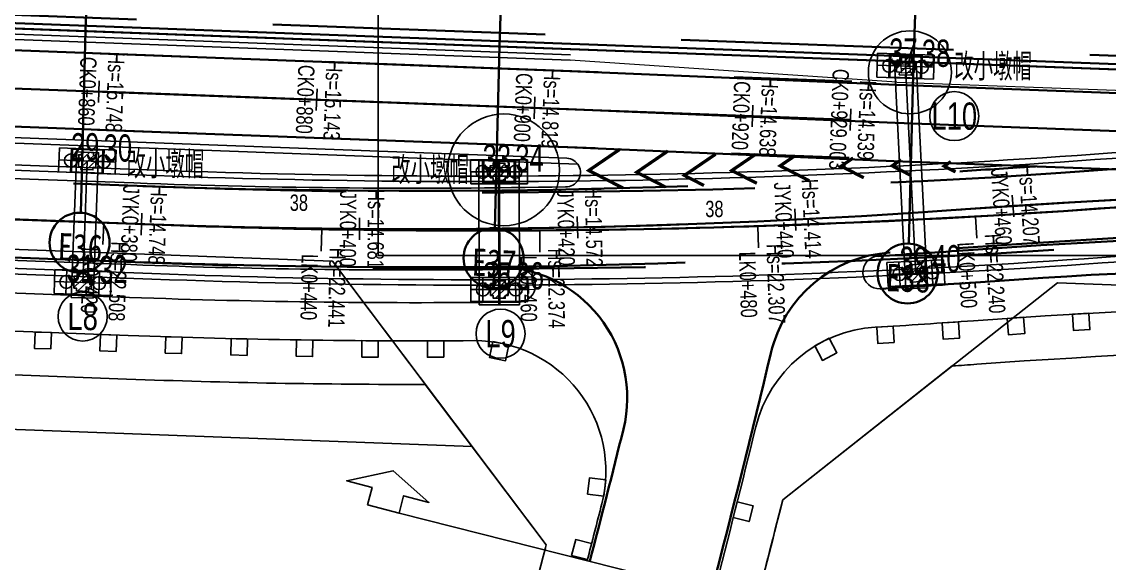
# Model space of a CAD drawing. Extents: x 0 to 558779, y 0 to 2762081.
# Drawn here: x 520279.3 to 520379.1, y 2757562.4 to 2757612.1 of the extents above; entities that cross this region are included whole.
import ezdxf
from ezdxf.enums import TextEntityAlignment as Align

# ---------------------------------------------------------------- set-up
doc = ezdxf.new("R2010")
doc.units = 0
doc.header["$LTSCALE"] = 20
doc.linetypes.add('CENTER', pattern=[2, 1.25, -0.25, 0.25, -0.25])
doc.linetypes.add('HIDDEN', pattern=[0.375, 0.25, -0.125])
for name, color, linetype in [('B-标线', 8, 'Continuous'), ('B-标线 地面', 46, 'Continuous'), ('DL-中心线', 10, 'Continuous'), ('DL-人行道边线', 1, 'Continuous'), ('DL-树池', 110, 'Continuous'), ('DL-非机动车道边线', 6, 'Continuous'), ('L-主桥边线', 240, 'Continuous'), ('L-洛秀互通匝道边线', 140, 'Continuous'), ('L-脊线', 222, 'Continuous'), ('L-辅路绿化带', 3, 'Continuous'), ('QL-主线桥墩', 191, 'Continuous'), ('QL-分孔线', 4, 'Continuous'), ('QL-墩号', 6, 'Continuous'), ('QL-桥墩', 191, 'Continuous'), ('QL-桥跨数值', 6, 'Continuous'), ('RD-红线', 230, 'Continuous'), ('XW_C', 7, 'Continuous'), ('XW_JY-江城大道右辅路', 7, 'Continuous'), ('XW_L', 7, 'Continuous'), ('YD-G1', 3, 'Continuous'), ('主线墩中心线', 6, 'Continuous'), ('主线墩号', 1, 'Continuous'), ('分界线', 11, 'Continuous'), ('桩号-C', 7, 'Continuous'), ('桩号-JY-江城大道右辅路', 7, 'Continuous'), ('桩号-L', 7, 'Continuous'), ('设计高-C', 7, 'Continuous'), ('设计高-JY-江城大道右辅路', 7, 'Continuous'), ('设计高-L', 7, 'Continuous'), ('设计高-地面高-C', 7, 'Continuous'), ('设计高-地面高-JY-江城大道右辅路', 7, 'Continuous'), ('设计高-地面高-L', 7, 'Continuous')]:
    doc.layers.add(name, color=color, linetype=linetype)
doc.layers.add('中心线', color=6, linetype='CENTER', lineweight=15)
doc.layers.add('标注', color=3, linetype='Continuous', lineweight=15)
doc.layers.add('偏心', color=4, linetype='Continuous', plot=False)
doc.layers.add('坐标标注', color=6, linetype='Continuous', plot=False)
doc.styles.get("Standard").update_dxf_attribs({"font": 'fsdb_e.shx', "width": 0.7, "bigfont": 'hzdx.shx'})
doc.styles.add('仿宋', font='simfang_0.ttf', dxfattribs={"width": 0.8})

# ---------------------------------------------------------------- blocks, each defined once
blk = doc.blocks.new('shuchi02')
at = {"layer": 'DL-树池', "color": 3}
blk.add_lwpolyline([(-0.75, 0), (0.75, 0), (0.75, -1.5), (-0.75, -1.5)], close=True, dxfattribs=at)
blk = doc.blocks.new('(M2)单个柱式门架墩，2根桩1.2')
h = blk.add_hatch()
h.set_pattern_fill('ANSI31', color=3, scale=0.15)
h.set_pattern_definition([(45, (-0.45, 2.329062e-10), (-0.3367596045400932, 0.3367596045400933), [])])
h.paths.add_polyline_path([(-0.8000000000000074, -0.5500000000000407), (-0.8000000000000074, 0.5500000000000757), (-0.5500000000000145, 0.5500000000000757), (-0.5500000000000145, 0.8000000000000757), (0.5499999999999857, 0.8000000000000757), (0.5499999999999857, 0.5500000000000757), (0.7999999999999857, 0.5500000000000757), (0.7999999999999857, -0.5499999999999244), (0.5499999999999857, -0.5499999999999244), (0.5499999999999857, -0.7999999999999244), (-0.5500000000000148, -0.8000000000000406), (-0.5500000000000148, -0.5500000000000407)])
at = {"layer": 'QL-桥墩', "color": 1}
for p, q in [((-2.600000000093132, 1.100000000093132), (-2.600000000093132, -1.09999999962747)), ((-2.600000000093132, 1.100000000093132), (2.600000000093132, 1.100000000093132)), ((2.600000000093132, 1.100000000093132), (2.600000000093132, -1.09999999962747)), ((-2.600000000093132, -1.09999999962747), (2.600000000093132, -1.09999999962747))]:
    blk.add_line(p, q, dxfattribs=at)
at = {"layer": 'QL-桥墩', "color": 3, "linetype": 'CENTER'}
for p, q in [((-1.5, 1.100000000093132), (-1.5, -1.09999999962747)), ((1.5, 1.100000000093132), (1.5, -1.09999999962747)), ((-2.600000000093132, 0), (2.600000000093132, 0))]:
    blk.add_line(p, q, dxfattribs=at)
at = {"layer": 'QL-桥墩', "color": 1, "ltscale": 0.1}
blk.add_lwpolyline([(-0.8000000000000074, -0.5500000000000407), (-0.8000000000000074, 0.5500000000000757), (-0.5500000000000145, 0.5500000000000757), (-0.5500000000000145, 0.8000000000000757), (0.5499999999999857, 0.8000000000000757), (0.5499999999999857, 0.5500000000000757), (0.7999999999999857, 0.5500000000000757), (0.7999999999999857, -0.5499999999999244), (0.5499999999999857, -0.5499999999999244), (0.5499999999999857, -0.7999999999999244), (-0.5500000000000148, -0.7999999999999244), (-0.5500000000000148, -0.5500000000000407)], close=True, dxfattribs=at)
at = {"layer": 'QL-桥墩', "color": 3}
for centre in [(-1.5, 0), (1.5, 0)]:
    blk.add_circle(centre, 0.6, dxfattribs=at)
blk = doc.blocks.new('主线桥墩10.09')
at = {"layer": 'L-主桥边线', "lineweight": 35, "ltscale": 2, "flags": 128}
blk.add_lwpolyline([(2356.237745670893, -354.8033129773103), (3416.421099782805, -394.3038038150407)], dxfattribs=at)
at = {"layer": '主线墩中心线', "linetype": 'CENTER', "lineweight": 35}
for p, q in [((3264.945589007752, -371.648308233358), (3264.312639298733, -388.6365210516378)), ((3302.919241183729, -373.0631369929761), (3302.28629147471, -390.0513498112559)), ((3340.892893359705, -374.4779657525942), (3340.259943650686, -391.466178570874))]:
    blk.add_line(p, q, dxfattribs=at)
at = {"layer": '主线墩号', "lineweight": 35}
for p, q in [((3264.307718019933, -388.6364927012473), (3263.879499307368, -405.290046879556)), ((3302.28629147471, -390.0513498112559), (3301.858072762145, -406.7049039895646)), ((3340.259943650686, -391.466178570874), (3339.831724938122, -408.1197327491827))]:
    blk.add_line(p, q, dxfattribs=at)
for centre in [(3263.777099180501, -408.0381397115997), (3301.755672635278, -409.4529968216083), (3339.729324811255, -410.8678255812263)]:
    blk.add_circle(centre, 2.75, dxfattribs=at)
at = {"layer": '主线墩号', "lineweight": 35, "style": '仿宋', "width": 0.8}
for s, p in [('E36', (3263.837507162069, -408.475543922279)), ('E37', (3301.816080616845, -409.8904010322875)), ('E38', (3339.789732792822, -411.3052297919057))]:
    blk.add_text(s, height=2.499999999999999, rotation=357.8660175388908, dxfattribs=at).set_placement(p, align=Align.MIDDLE_CENTER)

msp = doc.modelspace()

# ---------------------------------------------------------------- linework, layer by layer
at = {"layer": 'B-标线', "linetype": 'HIDDEN', "lineweight": 35, "ltscale": 5}
for p, q in [((519932.4772340774, 2757622.398377213), (520355.4842262813, 2757606.637911105)), ((519932.2166077269, 2757615.40323076), (520355.2235999308, 2757599.642764652))]:
    msp.add_line(p, q, dxfattribs=at)
at = {"layer": 'B-标线', "linetype": 'HIDDEN', "lineweight": 35, "ltscale": 5, "flags": 128}
for points in [[(516317.8103399805, 2758306.953841478), (516951.5436833039, 2758013.108064084, 0.0793686081780214), (517563.535445844, 2757839.931971113), (518946.5114835995, 2757676.88125649, 0.0200316140230376), (519307.1373413681, 2757648.949651766), (521003.1423566565, 2757585.759609868)], [(519984.445322653, 2757610.92497162, 0.0171796000512992), (520056.1537247283, 2757605.782091454), (520291.5731462018, 2757597.010794805, 0.0321222913534214), (520393.7720630445, 2757599.76894998, -0.0258673849492339), (520466.4575254668, 2757602.640123616), (520590.997313582, 2757601.115379635)], [(520086.6966426049, 2757597.639261336), (520291.3125198513, 2757590.015648351, 0.032122291353415), (520394.4096067103, 2757592.798043434, -0.0258673849492321), (520466.3718307006, 2757595.640648178), (520710.8784443249, 2757592.647147121)]]:
    msp.add_lwpolyline(points, format="xyb", dxfattribs=at)
at = {"layer": 'B-标线', "lineweight": 35, "ltscale": 5, "flags": 128}
msp.add_lwpolyline([(519867.7176153545, 2757617.806345132, -0.0225047773809039), (519961.8705134512, 2757610.04543168, 0.022504777379082), (520056.0234115529, 2757602.284518227), (520291.4428330265, 2757593.513221578, 0.0321222913534788), (520394.0908348774, 2757596.283496706, -0.0258673849487167), (520466.4146780838, 2757599.140385897), (520710.9212917081, 2757596.14688484)], format="xyb", dxfattribs=at)
at = {"layer": 'B-标线 地面', "linetype": 'HIDDEN', "lineweight": 35, "ltscale": 10}
for p, q in [((520286.5292496654, 2757609.207047294), (520329.6156856136, 2757607.601725571)), ((520359.5892998494, 2757606.334859502), (520440.421457066, 2757603.323201309)), ((520286.3989364903, 2757605.709474067), (520329.4853724385, 2757604.104152345)), ((520359.4589866741, 2757602.837286275), (520440.2911438908, 2757599.825628082)), ((520286.268623315, 2757602.211900841), (520329.3550592631, 2757600.606579118)), ((520359.328673499, 2757599.339713049), (520440.1608307156, 2757596.328054855))]:
    msp.add_line(p, q, dxfattribs=at)
for points in [[(520329.6156856136, 2757607.601725571), (520359.5892998494, 2757606.334859502)], [(520359.4589866742, 2757602.837286275), (520329.4853724383, 2757604.104152345)], [(520329.3550592631, 2757600.606579118), (520359.328673499, 2757599.339713049)]]:
    msp.add_lwpolyline(points, dxfattribs=at)
at = {"layer": 'B-标线 地面', "lineweight": 35, "ltscale": 10, "const_width": 0.3}
for points in [[(520334.2017549211, 2757600.42600011), (520331.3468212357, 2757598.476855742), (520334.4967660552, 2757596.859395789)], [(520338.5996612665, 2757600.262142172), (520335.7447275809, 2757598.312997803), (520338.3503299044, 2757596.975051376)], [(520342.9735604933, 2757599.972186146), (520340.1186268078, 2757598.023041777), (520341.91422908, 2757597.101020937)], [(520346.6441364625, 2757599.962419753), (520344.4682141414, 2757598.476855742), (520346.7571902102, 2757597.301493208)], [(520350.2560903418, 2757599.827844964), (520348.9035155218, 2757598.904403693), (520351.5717968583, 2757597.534272324)], [(520355.6016640524, 2757599.628678674), (520354.4979591963, 2757598.875148), (520356.5698237657, 2757597.81126969)], [(520359.9957401906, 2757599.464963442), (520359.1762839307, 2757598.905497363), (520360.7962974674, 2757598.073639293)], [(520364.5605275459, 2757599.294887822), (520363.9457299064, 2757598.875148), (520364.9815774515, 2757598.343252358)]]:
    msp.add_lwpolyline(points, dxfattribs=at)
at = {"layer": 'B-标线 地面', "linetype": 'HIDDEN', "lineweight": 35, "ltscale": 10, "flags": 128}
for points in [[(520290.441091141, 2757597.053068186, 0.0270221374165991), (520365.6576434275, 2757598.407339573, -0.0023706927588742), (520372.3136366471, 2757598.855917095, -0.0023706927588742)], [(520290.3150200461, 2757593.555339483, 0.0270221374166124), (520365.9095449571, 2757594.916416254, -0.0254899553061319), (520437.2192522928, 2757596.418796888, -0.0254899553061319)], [(520290.188948951, 2757590.05761078, 0.0270221374166166), (520366.1614464867, 2757591.425492935, -0.0254899553061595), (520437.1146052858, 2757592.920361666, -0.0253033218758027)]]:
    msp.add_lwpolyline(points, format="xyb", dxfattribs=at)
at = {"layer": 'B-标线 地面', "linetype": 'HIDDEN', "lineweight": 35, "ltscale": 10}
msp.add_lwpolyline([(520331.4402140335, 2757562.626529124, 0.0031408020837841), (520334.5219833337, 2757574.757162805, 0.0031408020837841)], format="xyb", dxfattribs=at)
for centre, radius, start, end in [((520359.7198184266, 2757578.967029134), 12, 93.54094500162228, 166.6751546095879), ((520322.8731060494, 2757577.638769651), 12, 346.1055563924663, 90.58809220558008), ((519367.4224855121, 2757813.990564038), 1007.749998219265, 345.3910990592309, 346.6751546093672)]:
    msp.add_arc(centre, radius, start, end, dxfattribs=at)
at = {"layer": 'DL-中心线', "linetype": 'CENTER', "lineweight": 35, "ltscale": 5, "flags": 128}
for points in [[(519426.9146450599, 2757632.56340059, 0.0177543984594408), (519533.4038394017, 2757631.684383075, -0.0161243157737869), (519597.8835335538, 2757631.362297478), (520355.3539131061, 2757603.140337878)], [(519867.7176153545, 2757617.806345132, -0.0225047773809039), (519961.8705134512, 2757610.04543168, 0.022504777379082), (520056.0234115529, 2757602.284518227), (520291.4428330265, 2757593.513221578, 0.0321222913534788), (520394.0908348774, 2757596.283496706, -0.0258673849487167), (520466.4146780838, 2757599.140385897), (520710.9212917081, 2757596.14688484)], [(519911.253359993, 2757616.543433014), (519975.9630890099, 2757608.381167298, 0.0220618322544836), (520046.2932048212, 2757602.646630376), (520289.4666039942, 2757593.586434714, 0.0273255705095944), (520365.9095449571, 2757594.916416254, -0.027325570512216), (520442.3524859337, 2757596.246397795), (520701.5360419313, 2757586.589693)]]:
    msp.add_lwpolyline(points, format="xyb", dxfattribs=at)
at = {"layer": 'DL-人行道边线', "flags": 128}
for points in [[(520364.6950136118, 2757580.545265327, 0.0007860358284224), (520366.9351440418, 2757580.703371311, -0.0254899553062194), (520436.7931894788, 2757582.175167768)], [(520280.2067527578, 2757579.671552529), (520288.9360432097, 2757579.346315148, 0.0095983368637128), (520316.3515014033, 2757578.851553366, 0.0095983368637128)], [(520346.7123552309, 2757558.774288181, 0.0024188061922825), (520349.1357516111, 2757568.260916741)], [(520327.3197868576, 2757563.668436896, 0.0001220027417873), (520327.4418324934, 2757564.136907094)]]:
    msp.add_lwpolyline(points, format="xyb", dxfattribs=at)
for points in [[(520349.1357516111, 2757568.260916741), (520364.6950136117, 2757580.545265327)], [(520264.8025499196, 2757580.245484926), (520280.2067527574, 2757579.67155253)], [(520316.3515014033, 2757578.851553366), (520327.4401925445, 2757564.139082977)]]:
    msp.add_lwpolyline(points, dxfattribs=at)
at = {"layer": 'DL-非机动车道边线'}
for points in [[(520357.6194363215, 2757584.099332677, 0.003184586601515), (520366.6472565794, 2757584.692997962, -0.0254899553062017), (520436.9127860582, 2757586.173379451)], [(520331.1983024304, 2757562.689606674, 0.0013522438833463), (520332.5434771535, 2757567.906294035)]]:
    msp.add_lwpolyline(points, format="xyb", dxfattribs=at)
at = {"layer": 'DL-非机动车道边线', "flags": 128}
msp.add_lwpolyline([(520264.9514792627, 2757584.242711471), (520280.3556821006, 2757583.668779075)], dxfattribs=at)
msp.add_lwpolyline([(520280.3556821008, 2757583.668779074), (520289.0849725528, 2757583.343541693, 0.0111751261549373), (520320.8260218007, 2757582.870831063, 0.0111751261549373)], format="xyb", dxfattribs=at)
at = {"layer": 'DL-非机动车道边线'}
for centre, radius, start, end in [((520358.3305695385, 2757572.120422478), 12, 93.39740152615921, 166.2829298089764), ((520320.9155133786, 2757570.871164765), 12, 345.6956512214268, 90.42729477005024), ((519367.4224855121, 2757813.990564038), 1007.999998219265, 345.3910990592309, 346.2829298094738)]:
    msp.add_arc(centre, radius, start, end, dxfattribs=at)
at = {"layer": 'L-主桥边线', "lineweight": 35, "ltscale": 2}
msp.add_line((519377.7279837597, 2757645.068706359), (520437.2808943189, 2757605.591704694), dxfattribs=at)
at = {"layer": 'L-主桥边线', "lineweight": 35, "ltscale": 2, "flags": 128}
msp.add_lwpolyline([(519377.7465999276, 2757645.568359677), (520437.2995104883, 2757606.091358012)], dxfattribs=at)
at = {"layer": 'L-洛秀互通匝道边线', "flags": 128}
for points in [[(519427.1333722492, 2757637.558614141, 0.0177543984594394), (519533.2676026099, 2757636.682526684, -0.0161243157737887), (519598.0696952328, 2757636.35883066), (520329.6715341172, 2757609.100685526)], [(519427.1114995303, 2757637.059092786, 0.0177543984594525), (519533.2812262891, 2757636.182712324, -0.0161243157737782), (519598.0510790648, 2757635.859177341), (520329.6529179493, 2757608.601032208)], [(519998.4522928996, 2757610.534817883, 0.0138382628028665), (520056.190957064, 2757606.781398091), (520291.6103785375, 2757598.010101441, 0.0321222913534343), (520393.680985378, 2757600.764793772, -0.0155064861760441), (520437.2886384036, 2757603.392868877, -0.0155064861760441)], [(519998.4985220108, 2757611.032676166, 0.0138382628033491), (520056.209573232, 2757607.281051408), (520291.6289947054, 2757598.509754759, 0.0321222913526661), (520393.6354465447, 2757601.262715668, -0.01550648617442), (520437.2740489324, 2757603.892655979, -0.01550648617442)], [(520086.6594102691, 2757596.6399547), (520291.2752875154, 2757589.016341715, 0.0321222913536139), (520394.5006843768, 2757591.802199641, -0.0155064861765735), (520437.55124886, 2757594.396701041, -0.0155064861765735)], [(520086.6407941013, 2757596.140301382), (520291.2566713475, 2757588.516688397, 0.0321222913543723), (520394.5462232101, 2757591.304277745, -0.0155064861777192), (520437.5658383299, 2757593.896913938, -0.0155064861777192)]]:
    msp.add_lwpolyline(points, format="xyb", dxfattribs=at)
for points in [[(519998.5244601223, 2757611.431680806), (520330.3288823609, 2757599.069255485)], [(519998.5430762902, 2757611.931334123), (520329.3178269273, 2757599.607272481)]]:
    msp.add_lwpolyline(points, dxfattribs=at)
at = {"layer": 'L-脊线'}
msp.add_lwpolyline([(520329.4853724383, 2757604.104152345), (520355.3539131061, 2757603.140337878)], dxfattribs=at)
at = {"layer": 'L-辅路绿化带', "lineweight": 0}
msp.add_line((520359.5986079334, 2757606.58468616), (520437.4365903244, 2757603.684585439), dxfattribs=at)
msp.add_lwpolyline([(520359.5986079333, 2757606.58468616), (520329.6529179493, 2757608.601032208)], dxfattribs=at)
at = {"layer": 'L-辅路绿化带', "flags": 128}
for points in [[(520193.7789925954, 2757600.904181852), (520280.8769348014, 2757597.659071981)], [(520265.1934894453, 2757590.738204606), (520280.5976922832, 2757590.16427221)], [(520265.0817924379, 2757587.740284697), (520280.4859952758, 2757587.166352301)]]:
    msp.add_lwpolyline(points, dxfattribs=at)
for points in [[(520280.8769348013, 2757597.659071981), (520289.6062252533, 2757597.3338346, 0.0142274597500379), (520329.2201519615, 2757596.985700685, 0.0142274597500379)], [(520280.5976922832, 2757590.16427221), (520289.3269827352, 2757589.839034828, 0.0126516905346971), (520324.9332540799, 2757589.413914481, 0.0126516905346971)], [(520280.485995276, 2757587.1663523), (520289.215285728, 2757586.84111492, 0.0126400225416216), (520324.9403650357, 2757586.413742402, 0.0126400225416216)]]:
    msp.add_lwpolyline(points, format="xyb", dxfattribs=at)
at = {"layer": 'L-辅路绿化带', "lineweight": 35}
for points in [[(520357.8979638343, 2757590.627626, 0.0029483811974732), (520366.1794394531, 2757591.176141268, -0.0254899553061695), (520437.1071304996, 2757592.670473435)], [(520358.0785765154, 2757587.633067759, 0.0029483811974738), (520366.3953550499, 2757588.183921281, -0.0254899553061664), (520437.0174330651, 2757589.671814673)]]:
    msp.add_lwpolyline(points, format="xyb", dxfattribs=at)
at = {"layer": 'L-辅路绿化带'}
for centre, radius, start, end in [((520329.2689894445, 2757598.296486583), 1.311695380088509, 267.8662511166341, 87.8662511242565), ((520357.9882701749, 2757589.13034688), 1.500000000053175, 93.4515353080163, 273.4515353080163), ((520324.9368095579, 2757587.913828441), 1.500090253330388, 270.1358012031206, 90.13580120979029)]:
    msp.add_arc(centre, radius, start, end, dxfattribs=at)
at = {"layer": 'QL-分孔线'}
for p, q in [((520360.4054308822, 2757608.035608286), (520361.357556507, 2757588.959354546)), ((520285.3446071146, 2757599.344315842), (520284.9294665707, 2757588.202046849))]:
    msp.add_line(p, q, dxfattribs=at)
at = {"layer": 'QL-分孔线', "color": 1}
msp.add_line((520323.1120433616, 2757598.360762473), (520323.1376412606, 2757587.560792809), dxfattribs=at)
at = {"layer": 'QL-分孔线'}
for points in [[(520312.01218516, 2757618.979154917), (520410.03991915, 2757618.979154917), (520410.03991915, 2757590.67518386), (520312.01218516, 2757590.67518386)], [(520362.4211176093, 2757587.710820292), (520361.3922731084, 2757608.324170302), (520359.3863059175, 2757608.393845067), (520360.4236041285, 2757587.611121273)]]:
    msp.add_lwpolyline(points, close=True, dxfattribs=at)
for centre, radius in [((520360.808437259, 2757607.48100812), 3.808449711566093), ((520323.5419881999, 2757598.535972661), 5.126025021039013)]:
    msp.add_circle(centre, radius, dxfattribs=at)
at = {"layer": 'QL-墩号'}
for centre in [(520364.8738058927, 2757603.46429646), (520284.919429229, 2757585.082130665), (520323.2529174622, 2757583.508492697)]:
    msp.add_circle(centre, 2.25, dxfattribs=at)
at = {"layer": 'RD-红线'}
msp.add_lwpolyline([(520307.8324233453, 2757590.150678339), (520306.9877790417, 2757590.182148239), (520143.8084223212, 2757596.261912329), (520143.805637339, 2757596.262016091)], dxfattribs=at)
for points in [[(520327.4401925445, 2757564.139082977), (520307.8324233453, 2757590.150678339, 0.4754440161563763)], [(520327.3724170482, 2757563.870342124, -0.0033600841047436), (520323.9241289922, 2757550.991319768), (520290.326291647, 2757422.496873594), (520286.8495081149, 2757408.720234414), (520286.1518084723, 2757406.094827374)]]:
    msp.add_lwpolyline(points, format="xyb", dxfattribs=at)
msp.add_lwpolyline([(520374.355601706, 2757588.172492871), (520535.7911687094, 2757582.157702989), (520564.7649004497, 2757545.930980435, -0.0153060609327242), (520564.8959323366, 2757542.871409271, 0.0035930957088764), (520554.2658649161, 2757485.968176156), (520547.837194238, 2757433.381423986, -0.0117724729428822), (520547.2121931147, 2757429.106976671), (520542.2652955054, 2757400.067836885), (520519.9695153247, 2757382.679704154), (520519.0253958376, 2757382.740413228), (520516.6254504717, 2757382.89473528), (520325.9951293944, 2757395.15270707), (520321.1968691462, 2757395.461246332), (520308.5208484146, 2757412.858136537), (520309.6973884534, 2757417.520137334), (520343.2419510026, 2757545.810834816, 0.0057340915448958), (520349.1357516111, 2757568.260916741)], format="xyb", close=True, dxfattribs=at)
at = {"layer": 'XW_C', "color": 4}
msp.add_line((519597.8835335538, 2757631.362297478), (520355.3539131061, 2757603.140337878), dxfattribs=at)
msp.add_line((519597.8835335538, 2757631.362297478), (520355.3539131061, 2757603.140337878), dxfattribs=at)
at = {"layer": 'XW_JY-江城大道右辅路', "color": 4}
msp.add_line((520046.2932048212, 2757602.646630376), (520289.4666039942, 2757593.586434714), dxfattribs=at)
msp.add_line((520046.2932048212, 2757602.646630376), (520289.4666039942, 2757593.586434714), dxfattribs=at)
at = {"layer": 'XW_JY-江城大道右辅路', "color": 2}
for centre, start, end in [((520416.289850895, 2756896.731752448), 87.86625112093216, 94.12725254740401), ((520416.289850895, 2756896.731752448), 87.86625112093216, 94.12725254740401), ((520315.5292390388, 2758293.101080061), 267.8662511209798, 274.1272525468467), ((520315.5292390388, 2758293.101080061), 267.8662511209798, 274.1272525468467)]:
    msp.add_arc(centre, 700, start, end, dxfattribs=at)
at = {"layer": 'XW_L', "color": 4}
msp.add_line((520056.0234115529, 2757602.284518227), (520291.4428330265, 2757593.513221578), dxfattribs=at)
msp.add_line((520056.0234115529, 2757602.284518227), (520291.4428330265, 2757593.513221578), dxfattribs=at)
at = {"layer": 'XW_L', "color": 2}
msp.add_arc((520321.228701652, 2758392.958530545), 800, 267.8662511207422, 275.2256074782224, dxfattribs=at)
msp.add_arc((520321.228701652, 2758392.958530545), 800, 267.8662511207422, 275.2256074782224, dxfattribs=at)
at = {"layer": 'YD-G1'}
msp.add_lwpolyline([(520307.832367051, 2757590.153273375), (520306.987722876, 2757590.184746718), (520143.808390943, 2757596.265176064), (520143.8056059615, 2757596.265279838), (520123.2735827849, 2757581.206115476, 8.89988998063e-05), (520123.0869735787, 2757580.525840822), (520320.6384486114, 2757573.164628027), (520307.832367051, 2757590.153273375)], format="xyb", close=True, dxfattribs=at)
at = {"layer": '中心线', "ltscale": 10}
for p, q in [((520360.3478979474, 2757609.188305821), (520360.4629638167, 2757606.882910752)), ((520360.445417854, 2757609.184912876), (520360.3654439096, 2757606.886303695)), ((520361.8045842965, 2757607.986928494), (520359.0062774671, 2757608.084288079)), ((520323.1145320461, 2757597.310765423), (520323.1095546772, 2757599.410759524)), ((520321.7120472943, 2757598.357444227), (520324.512039429, 2757598.364080719))]:
    msp.add_line(p, q, dxfattribs=at)
at = {"layer": '偏心'}
for p, q in [((520360.0159034174, 2757607.8159174), (520360.8149088099, 2757607.855797008)), ((520283.945577824, 2757599.396441112), (520286.743636405, 2757599.292190573)), ((520321.2495599014, 2757599.406350997), (520324.9695494524, 2757599.415168051)), ((520321.2495599014, 2757599.406350997), (520321.2809647314, 2757586.156388214)), ((520323.0495548455, 2757599.410617313), (520323.0809596753, 2757586.160654531)), ((520323.1695545085, 2757599.410901735), (520323.2009593383, 2757586.160938952)), ((520324.9695494524, 2757599.415168051), (520325.0009542824, 2757586.165205268)), ((520360.5535661639, 2757589.019350612), (520362.1515769484, 2757589.099109826)), ((520283.9301599344, 2757588.239279184), (520285.9287732069, 2757588.164814513)), ((520321.637645474, 2757587.557237545), (520324.6376370473, 2757587.564348073)), ((520321.2809647312, 2757586.156388214), (520325.0009542824, 2757586.165205268))]:
    msp.add_line(p, q, dxfattribs=at)
for points in [[(520358.9697676232, 2757607.034923017), (520361.7680744519, 2757606.937563433), (520361.8410941404, 2757609.036293555), (520359.0427873115, 2757609.133653139)], [(520286.7045424525, 2757598.242918605), (520283.9064838716, 2757598.347169144), (520283.9846717765, 2757600.445713081), (520286.7827303574, 2757600.34146254)], [(520285.8766479369, 2757586.765785222), (520286.3736996192, 2757600.106528814), (520284.3750863468, 2757600.180993486), (520283.8780346644, 2757586.840249893)], [(520324.5145281134, 2757597.314083668), (520321.7145359786, 2757597.307447177), (520321.7095586099, 2757599.407441278), (520324.5095507447, 2757599.41407777)]]:
    msp.add_lwpolyline(points, close=True, dxfattribs=at)
at = {"layer": '分界线'}
msp.add_line((520361.0452761506, 2757555.157054758), (520313.9442163698, 2757567.044061508), dxfattribs=at)
msp.add_lwpolyline([(520311.0429898275, 2757567.807530282), (520313.9442163698, 2757567.044061508), (520314.3633135706, 2757568.636648548), (520316.6842948043, 2757568.025873529), (520313.4164430904, 2757570.932630052), (520309.1411057945, 2757570.010892339), (520311.4620870284, 2757569.400117321), (520311.0429915845, 2757567.807529819)], dxfattribs=at)
at = {"layer": '标注'}
for points in [[(520360.7949690061, 2757608.255299704), (520360.8348486136, 2757607.456294312), (520360.0358432211, 2757607.416414704), (520359.9959636136, 2757608.215420097)], [(520322.0529944096, 2757597.95825121), (520322.0510982689, 2757598.758248964), (520322.8510960221, 2757598.760145104), (520322.8529921626, 2757597.960147351)], [(520324.1729884548, 2757597.963275983), (520324.1710923141, 2757598.763273735), (520323.3710945612, 2757598.761377595), (520323.3729907019, 2757597.961379843)]]:
    msp.add_lwpolyline(points, close=True, dxfattribs=at)
at = {"layer": '设计高-地面高-C'}
for p, q in [((520286.4361688261, 2757606.708780704), (520286.3617041545, 2757604.710167432)), ((520306.4223015502, 2757605.964133988), (520306.3478368787, 2757603.965520715)), ((520326.4084342745, 2757605.219487273), (520326.3339696029, 2757603.220874)), ((520346.3945669986, 2757604.474840558), (520346.3201023271, 2757602.476227285)), ((520355.3911454418, 2757604.139644515), (520355.3166807703, 2757602.141031242))]:
    msp.add_line(p, q, dxfattribs=at)
at = {"layer": '设计高-地面高-JY-江城大道右辅路'}
for p, q in [((520370.1898548915, 2757596.214268576), (520370.321381271, 2757594.218598059)), ((520290.3510403589, 2757594.554690542), (520290.2789997331, 2757592.555988425)), ((520350.2455900093, 2757594.963718953), (520350.3449214855, 2757592.966187162)), ((520310.3170694205, 2757594.120512887), (520310.3021562029, 2757592.120568489)), ((520330.2873530251, 2757594.256892798), (520330.3295793884, 2757592.257338614))]:
    msp.add_line(p, q, dxfattribs=at)
at = {"layer": '设计高-地面高-L'}
for p, q in [((520286.8550246069, 2757593.684154921), (520286.7805599353, 2757591.685541648)), ((520346.8405781526, 2757593.368615788), (520346.9046078438, 2757591.369641001)), ((520366.8202405267, 2757594.258704839), (520366.9342193737, 2757592.261955275)), ((520306.8457302794, 2757593.087834661), (520306.8097728509, 2757591.088157921)), ((520326.8449091894, 2757592.978244405), (520326.8589497083, 2757590.97829369))]:
    msp.add_line(p, q, dxfattribs=at)

# ---------------------------------------------------------------- block references
at = {"layer": 'DL-树池'}
for p, rotation in [((520376.4762296668, 2757585.331735348), 3.309049900466696), ((520364.5023909649, 2757584.541489841), 3.953795301118241), ((520370.4878152538, 2757584.95935676), 3.807453302025809), ((520281.3001426711, 2757583.633590202), 357.8662511224817), ((520287.2959824883, 2757583.410196188), 357.8662511224817), ((520358.5149948308, 2757584.153065536), 3.469776044287222), ((520293.2922621827, 2757583.1992704), 358.2058526360161), ((520299.2900428926, 2757583.036751279), 358.6898718928518), ((520305.2889824917, 2757582.924904984), 359.1738911496877), ((520311.2886528736, 2757582.863739498), 359.6579104065232), ((520317.2886258795, 2757582.853259186), 0.1419296633590283), ((520323.2731406552, 2757582.637285349), 348.6694522488019), ((520352.741040805, 2757582.739140316), 27.76162443393462), ((520332.81893163, 2757569.351745821), 262.7257829792717), ((520344.784704115, 2757567.359077691), 75.83742547642483), ((520331.4148604167, 2757563.521608727), 255.4351963056328)]:
    msp.add_blockref('shuchi02', p, dxfattribs=dict(at, rotation=rotation))
at = {"layer": 'QL-主线桥墩'}
msp.add_blockref('主线桥墩10.09', (517020.8597945361, 2757999.895508508), dxfattribs=at)
at = {"layer": 'QL-桥墩', "lineweight": 35}
for p, rotation in [((520360.4054308824, 2757608.035608287), 358.0107023961451), ((520285.3446071144, 2757599.344315842), 357.8662511279318), ((520323.1120433617, 2757598.360762473), 0.1358012032393238), ((520284.9294665703, 2757588.202046849), 357.8662511279318), ((520361.3525715562, 2757589.05923022), 2.857350732623426), ((520323.1376412606, 2757587.560792809), 0.1358012032393238)]:
    msp.add_blockref('(M2)单个柱式门架墩，2根桩1.2', p, dxfattribs=dict(at, rotation=rotation))

# ---------------------------------------------------------------- texts
at = {"layer": 'QL-墩号', "width": 0.75}
for s, p in [('L10', (520364.8738058927, 2757603.46429646)), ('L8', (520284.919429229, 2757585.082130665)), ('L9', (520323.2529174622, 2757583.508492697))]:
    msp.add_text(s, height=2.5, dxfattribs=at).set_placement(p, align=Align.MIDDLE_CENTER)
at = {"layer": 'QL-桥跨数值', "lineweight": 35, "width": 0.75}
for p in [(520304.7528305177, 2757594.32183551), (520342.8680742315, 2757593.752081979)]:
    msp.add_text('38', height=1.5, dxfattribs=at).set_placement(p, align=Align.BOTTOM_CENTER)
at = {"layer": '偏心', "width": 0.75}
for p in [(520368.4322276558, 2757607.976519143), (520292.5085651377, 2757599.007203227), (520316.7865473437, 2757598.486513793)]:
    msp.add_text('改小墩帽', height=2.5, dxfattribs=at).set_placement(p, align=Align.MIDDLE_CENTER)
at = {"layer": '坐标标注', "width": 0.7}
for s, p in [('37', (520358.9063348896, 2757608.087677513)), ('38', (520361.9045268752, 2757607.98353906)), ('29', (520283.8456471601, 2757599.400164346)), ('30', (520286.8435670687, 2757599.288467339)), ('33', (520321.612047575, 2757598.35720721)), ('34', (520324.6120391485, 2757598.364317737)), ('39', (520359.8544364457, 2757588.984455956)), ('40', (520362.8507066667, 2757589.134004484)), ('31', (520283.430506616, 2757588.257895352)), ('32', (520286.4284265245, 2757588.146198345)), ('35', (520321.637645474, 2757587.557237545)), ('36', (520324.6376370473, 2757587.564348073))]:
    msp.add_text(s, height=2.5, dxfattribs=at).set_placement(p)
at = {"layer": '桩号-C', "width": 0.75}
for s, p in [('CK0+860', (520286.0991444995, 2757605.720643768)), ('CK0+880', (520306.0852772236, 2757604.975997053)), ('CK0+900', (520326.0714099478, 2757604.231350337)), ('CK0+929.003', (520355.0541211152, 2757603.151507579)), ('CK0+920', (520346.0575426721, 2757603.486703622))]:
    msp.add_text(s, height=1.5, rotation=267.8662511206456, dxfattribs=at).set_placement(p, align=Align.TOP_CENTER)
at = {"layer": '桩号-JY-江城大道右辅路', "width": 0.75}
for s, rotation, p in [('JYK0+460', 273.7706744561081, (520369.9562675037, 2757595.196704361)), ('JYK0+440', 272.8468083627506, (520349.9956259786, 2757593.950053336)), ('JYK0+380', 267.9357415524271, (520290.0152147287, 2757593.566145577)), ('JYK0+400', 269.572763819547, (520310.009621152, 2757593.12277767)), ('JYK0+420', 271.2097860966425, (520330.0085330791, 2757593.250781752))]:
    msp.add_text(s, height=1.5, rotation=rotation, dxfattribs=at).set_placement(p, align=Align.TOP_CENTER)
at = {"layer": '桩号-L', "width": 0.75}
for s, rotation, p in [('LK0+500', 273.2670235157885, (520366.8245529565, 2757588.919022455)), ('LK0+420', 267.8662511207766, (520286.356737726, 2757588.367771117)), ('LK0+440', 268.9698400521474, (520306.4499297483, 2757587.762839965)), ('LK0+460', 270.4022345398478, (520326.5823433401, 2757587.645019702)), ('LK0+480', 271.8346290277797, (520346.7114110804, 2757588.030494168))]:
    msp.add_text(s, height=1.5, rotation=rotation, dxfattribs=at).set_placement(p, align=Align.TOP_CENTER)
at = {"layer": '设计高-C', "width": 0.75}
for s, p in [('Hs=15.748', (520286.6987284811, 2757605.698304367)), ('Hs=15.143', (520306.6848612053, 2757604.953657651)), ('Hs=14.819', (520326.6709939296, 2757604.209010935)), ('Hs=14.638', (520346.6571266536, 2757603.46436422)), ('Hs=14.539', (520355.6537050968, 2757603.129168178))]:
    msp.add_text(s, height=1.5, rotation=267.8662511206456, dxfattribs=at).set_placement(p, align=Align.BOTTOM_CENTER)
at = {"layer": '设计高-JY-江城大道右辅路', "width": 0.75}
for s, rotation, p in [('Hs=14.207', 273.7706744561081, (520370.5549686588, 2757595.236162274)), ('Hs=14.414', 272.8468083627506, (520350.5948855161, 2757593.979852779)), ('Hs=14.748', 267.9357415524271, (520290.6148253634, 2757593.544533389)), ('Hs=14.681', 269.572763819547, (520310.6096044714, 2757593.118303705)), ('Hs=14.572', 271.2097860966425, (520330.6083993344, 2757593.26344966))]:
    msp.add_text(s, height=1.5, rotation=rotation, dxfattribs=at).set_placement(p, align=Align.BOTTOM_CENTER)
at = {"layer": '设计高-L', "width": 0.75}
for s, rotation, p in [('Hs=22.240', 273.2670235157885, (520367.4235778258, 2757588.95321611)), ('Hs=22.508', 267.8662511207766, (520286.9563217076, 2757588.345431715)), ('Hs=22.307', 271.8346290277797, (520347.3111035164, 2757588.049703075)), ('Hs=22.441', 268.9698400521474, (520307.0498327703, 2757587.752052738)), ('Hs=22.374', 270.4022345398478, (520327.1823285547, 2757587.649231858))]:
    msp.add_text(s, height=1.5, rotation=rotation, dxfattribs=at).set_placement(p, align=Align.BOTTOM_CENTER)

doc.saveas('drawing.dxf')
